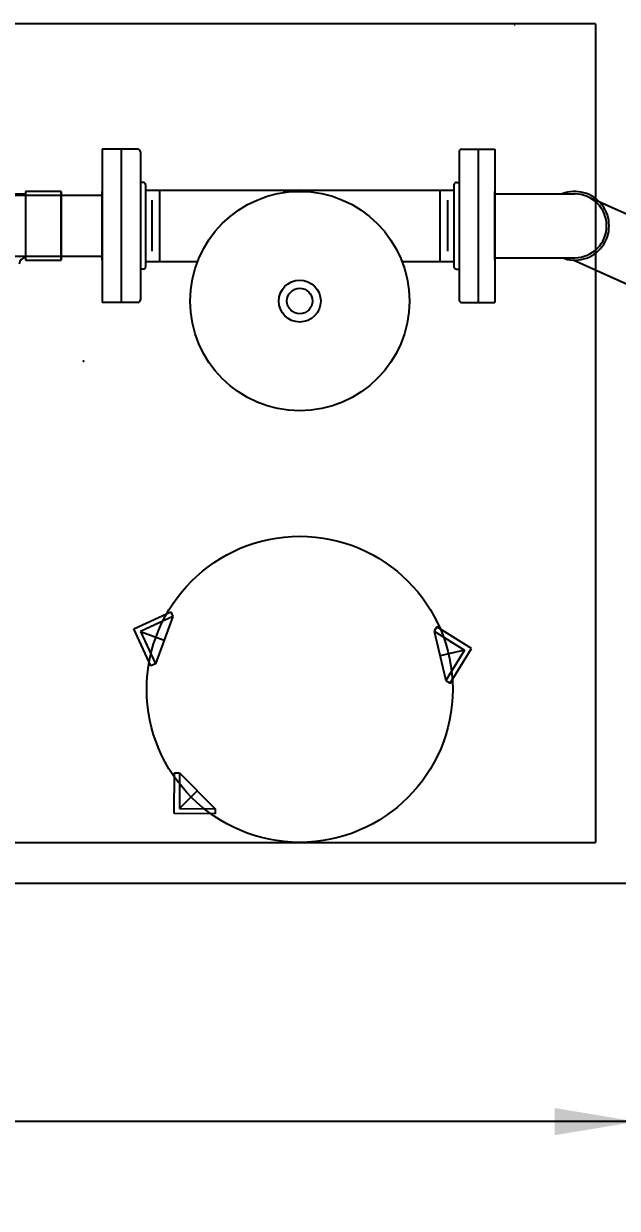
# Model space of a CAD drawing. Header units: inches. Extents: x 2163 to 2605, y 1222 to 1501.
# Drawn here: x 2486.4 to 2515.5, y 1402.5 to 1460.5 of the extents above; entities that cross this region are included whole.
import ezdxf

# ---------------------------------------------------------------- set-up
doc = ezdxf.new("R2010")
doc.units = ezdxf.units.IN
doc.header["$MEASUREMENT"] = 0
doc.header["$PDSIZE"] = -1
for name, color, linetype in [('WATANK', 7, 'Continuous'), ('WCTANK', 7, 'Continuous'), ('WDPUMP', 7, 'Continuous'), ('WNOTANK', 7, 'Continuous'), ('WOTANK', 7, 'Continuous'), ('WSPUMP', 7, 'Continuous')]:
    doc.layers.add(name, color=color, linetype=linetype)
doc.dimstyles.new('General Dimension', dxfattribs={"dimtxt": 3.5, "dimasz": 4, "dimexe": 1, "dimexo": 0.5, "dimgap": 0.09, "dimtad": 0, "dimtih": 1, "dimtoh": 1, "dimdec": 3, "dimzin": 0, "dimdsep": 46, "dimlunit": 5, "dimtxsty": 'Standard', "dimcen": 0.09, "dimadec": 0, "dimazin": 0, "dimtfac": 1, "dimtdec": 3, "dimtofl": 0, "dimtmove": 0, "dimatfit": 3, "dimfxl": 1, "dimtolj": 1, "dimtzin": 0, "dimarcsym": 0})

# ---------------------------------------------------------------- blocks, each defined once
blk = doc.blocks.new('*D40')
at = {"layer": 'Defpoints', "color": 0, "linetype": 'Continuous'}
for p in [(2397.567, 1418.398), (2516.442, 1418.398), (2516.442, 1406.71)]:
    blk.add_point(p, dxfattribs=at)
at = {"layer": 'WNOTANK', "color": 0, "linetype": 'Continuous', "lineweight": -2}
for p, q in [((2397.567, 1417.898), (2397.567, 1405.71)), ((2516.442, 1417.898), (2516.442, 1405.71)), ((2401.567, 1406.71), (2451.664, 1406.71)), ((2512.442, 1406.71), (2462.344, 1406.71))]:
    blk.add_line(p, q, dxfattribs=at)
at = {"layer": 'WNOTANK', "color": 0, "linetype": 'Continuous'}
for points in [[(2401.567, 1407.377), (2401.567, 1406.044), (2397.567, 1406.71)], [(2512.442, 1407.377), (2512.442, 1406.044), (2516.442, 1406.71)]]:
    blk.add_solid(points, dxfattribs=at)
at = {"layer": 'WNOTANK', "color": 0, "linetype": 'Continuous', "insert": (2457.004, 1406.71), "char_height": 3.5, "attachment_point": 5}
blk.add_mtext('\\A1;118{\\H1x;\\S7/8;}', dxfattribs=at)
blk = doc.blocks.new('*D41')
at = {"layer": 'Defpoints', "color": 0, "linetype": 'Continuous'}
for p in [(2397.567, 1418.398), (2554.942, 1418.398), (2554.942, 1406.71)]:
    blk.add_point(p, dxfattribs=at)
at = {"layer": 'WATANK', "color": 0, "linetype": 'Continuous', "lineweight": -2}
for p, q in [((2397.567, 1417.898), (2397.567, 1405.71)), ((2554.942, 1417.898), (2554.942, 1405.71)), ((2401.567, 1406.71), (2470.331, 1406.71)), ((2550.942, 1406.71), (2482.178, 1406.71))]:
    blk.add_line(p, q, dxfattribs=at)
at = {"layer": 'WATANK', "color": 0, "linetype": 'Continuous'}
for points in [[(2401.567, 1407.377), (2401.567, 1406.044), (2397.567, 1406.71)], [(2550.942, 1407.377), (2550.942, 1406.044), (2554.942, 1406.71)]]:
    blk.add_solid(points, dxfattribs=at)
at = {"layer": 'WATANK', "color": 0, "linetype": 'Continuous', "insert": (2476.254, 1406.71), "char_height": 3.5, "attachment_point": 5}
blk.add_mtext('\\A1;157{\\H1x;\\S3/8;}', dxfattribs=at)

msp = doc.modelspace()

# ---------------------------------------------------------------- linework, layer by layer
at = {"color": 0, "linetype": 'Continuous'}
for p, q in [((2514.4418, 1460.5227), (2399.5668, 1460.5227)), ((2514.4418, 1460.5227), (2399.5668, 1460.5227)), ((2514.4418, 1460.5227), (2514.4418, 1451.9585)), ((2514.4418, 1460.5227), (2514.4418, 1451.9585)), ((2514.4418, 1448.4442), (2514.4418, 1420.3977)), ((2514.4418, 1448.4442), (2514.4418, 1420.3977)), ((2399.5668, 1420.3977), (2514.4418, 1420.3977)), ((2399.5668, 1420.3977), (2514.4418, 1420.3977)), ((2397.5668, 1418.3977), (2516.4418, 1418.3977)), ((2397.5668, 1418.3977), (2516.4418, 1418.3977))]:
    msp.add_line(p, q, dxfattribs=at)
at = {"layer": 'WATANK', "color": 0, "linetype": 'Continuous'}
for p, q in [((2509.5146, 1452.1779), (2513.4281, 1452.1779)), ((2509.5146, 1452.1779), (2513.4281, 1452.1779)), ((2509.5146, 1449.0529), (2513.4281, 1449.0529)), ((2509.5146, 1449.0529), (2513.4281, 1449.0529))]:
    msp.add_line(p, q, dxfattribs=at)
for radius, start, end in [(1.6827, 248.212981, 111.787019), (1.6827, 248.212981, 111.787019), (1.5625, 270, 90), (1.5625, 270, 90)]:
    msp.add_arc((2513.4281, 1450.6154), radius, start, end, dxfattribs=at)
at = {"layer": 'WCTANK', "color": 0, "linetype": 'Continuous'}
for p, q in [((2517.6379, 1450.4309), (2514.0704, 1452.0398)), ((2517.6379, 1450.4309), (2514.0704, 1452.0398)), ((2516.3532, 1447.5822), (2513.3551, 1448.9343)), ((2516.3532, 1447.5822), (2513.3551, 1448.9343))]:
    msp.add_line(p, q, dxfattribs=at)
at = {"layer": 'WDPUMP', "color": 0, "linetype": 'Continuous'}
for p, q in [((2510.4487, 1460.4666), (2510.4809, 1460.4852)), ((2510.4809, 1460.4852), (2510.513, 1460.4666)), ((2490.2546, 1454.3654), (2490.2546, 1446.8654)), ((2491.1946, 1454.3654), (2490.2546, 1454.3654)), ((2491.1946, 1454.3654), (2491.1946, 1446.8654)), ((2492.0146, 1454.3654), (2491.1946, 1454.3654)), ((2492.1346, 1454.2454), (2492.1346, 1446.9854)), ((2507.7546, 1454.2454), (2507.7546, 1446.9854)), ((2507.8746, 1454.3654), (2508.6946, 1454.3654)), ((2508.6946, 1454.3654), (2508.6946, 1446.8654)), ((2508.6946, 1454.3654), (2509.5146, 1454.3654)), ((2509.5146, 1454.3654), (2509.5146, 1446.8654)), ((2492.2646, 1452.7404), (2492.1346, 1452.7404)), ((2507.6246, 1452.7404), (2507.7546, 1452.7404)), ((2482.7546, 1452.1779), (2486.5046, 1452.1779)), ((2488.2546, 1452.3029), (2486.5046, 1452.3029)), ((2488.2546, 1452.3029), (2486.5046, 1452.3029)), ((2486.5046, 1452.3029), (2486.5046, 1448.9279)), ((2488.2546, 1452.3029), (2488.2546, 1448.9279)), ((2488.2546, 1448.9279), (2488.2546, 1452.3029)), ((2490.2546, 1448.9327), (2490.2546, 1452.2981)), ((2492.3846, 1452.6204), (2492.3846, 1448.6104)), ((2492.3846, 1452.3654), (2507.5046, 1452.3654)), ((2493.0696, 1452.3654), (2493.0696, 1448.8654)), ((2499.9446, 1452.3654), (2499.132, 1452.2411)), ((2506.8196, 1452.3654), (2506.8196, 1448.8654)), ((2507.5046, 1452.6204), (2507.5046, 1448.6104)), ((2509.5146, 1448.9327), (2509.5146, 1452.2981)), ((2509.5146, 1450.6154), (2509.5146, 1452.1779)), ((2488.2546, 1452.1202), (2490.2546, 1452.1202)), ((2492.6946, 1451.8654), (2492.6946, 1449.3654)), ((2507.1946, 1451.8654), (2507.1946, 1449.3654)), ((2509.5146, 1449.1154), (2509.5146, 1452.1154)), ((2486.5046, 1448.9279), (2488.2546, 1448.9279)), ((2486.5046, 1448.9279), (2488.2546, 1448.9279)), ((2488.2546, 1449.1202), (2490.2546, 1449.1202)), ((2492.3846, 1448.8654), (2494.931, 1448.8654)), ((2504.9583, 1448.8654), (2507.5046, 1448.8654)), ((2492.2646, 1448.4904), (2492.1346, 1448.4904)), ((2507.6246, 1448.4904), (2507.7546, 1448.4904)), ((2491.1946, 1446.8654), (2490.2546, 1446.8654)), ((2492.0146, 1446.8654), (2491.1946, 1446.8654)), ((2507.8746, 1446.8654), (2508.6946, 1446.8654)), ((2508.6946, 1446.8654), (2509.5146, 1446.8654)), ((2491.8057, 1430.8557), (2493.6179, 1431.7018)), ((2493.7237, 1431.4752), (2492.138, 1430.7349)), ((2493.7237, 1431.4752), (2492.8783, 1429.1492)), ((2493.6179, 1431.7018), (2493.7237, 1431.4752)), ((2492.6518, 1429.0435), (2491.8057, 1430.8557)), ((2492.138, 1430.7349), (2492.8783, 1429.1492)), ((2492.138, 1430.7349), (2493.301, 1430.3122)), ((2506.6644, 1430.9542), (2506.5335, 1430.7413)), ((2506.5335, 1430.7413), (2508.0242, 1429.8247)), ((2506.5335, 1430.7413), (2507.1076, 1428.3339)), ((2508.3682, 1429.9067), (2506.6644, 1430.9542)), ((2508.0242, 1429.8247), (2506.8206, 1429.5376)), ((2508.0242, 1429.8247), (2507.1076, 1428.3339)), ((2507.3206, 1428.203), (2508.3682, 1429.9067)), ((2492.8783, 1429.1492), (2492.6518, 1429.0435)), ((2507.1076, 1428.3339), (2507.3206, 1428.203)), ((2493.7903, 1421.8054), (2493.8004, 1423.8054)), ((2493.8004, 1423.8054), (2494.0504, 1423.8041)), ((2494.0504, 1423.8041), (2494.0416, 1422.0542)), ((2494.0504, 1423.8041), (2495.7916, 1422.0453)), ((2494.0416, 1422.0542), (2494.921, 1422.9247)), ((2494.0416, 1422.0542), (2495.7916, 1422.0453)), ((2495.7916, 1422.0453), (2495.7903, 1421.7953)), ((2495.7903, 1421.7953), (2493.7903, 1421.8054))]:
    msp.add_line(p, q, dxfattribs=at)
for centre, radius in [((2499.9446, 1446.9279), 5.375), ((2499.9446, 1446.9279), 1.027), ((2499.9446, 1446.9279), 0.625), ((2499.9446, 1427.8977), 7.5)]:
    msp.add_circle(centre, radius, dxfattribs=at)
for centre, radius, start, end in [((2510.4809, 1460.0132), 0.4545, 85.939793, 94.060207), ((2492.0146, 1454.2454), 0.12, 0, 90), ((2507.8746, 1454.2454), 0.12, 90, 180), ((2492.2646, 1452.6204), 0.12, 0, 90), ((2507.6246, 1452.6204), 0.12, 90, 180), ((2486.5046, 1448.7404), 0.3125, 90, 180), ((2492.2646, 1448.6104), 0.12, 270, 0), ((2507.6246, 1448.6104), 0.12, 180, 270), ((2492.0146, 1446.9854), 0.12, 270, 0), ((2507.8746, 1446.9854), 0.12, 180, 270)]:
    msp.add_arc(centre, radius, start, end, dxfattribs=at)
msp.add_point((2489.3508, 1443.9851), dxfattribs=at)
at = {"layer": 'WNOTANK', "color": 0, "linetype": 'Continuous'}
msp.add_line((2514.4418, 1451.9585), (2514.4418, 1448.4442), dxfattribs=at)
msp.add_line((2514.4418, 1451.9585), (2514.4418, 1448.4442), dxfattribs=at)
at = {"layer": 'WOTANK', "color": 0, "linetype": 'Continuous'}
for p, q in [((2516.9468, 1450.7426), (2514.6398, 1451.783)), ((2516.9468, 1450.7426), (2514.6398, 1451.783)), ((2516.9468, 1447.3145), (2513.3551, 1448.9343)), ((2516.9468, 1447.3145), (2513.3551, 1448.9343))]:
    msp.add_line(p, q, dxfattribs=at)
at = {"layer": 'WSPUMP', "color": 0, "linetype": 'Continuous'}
for p, q in [((2510.4487, 1460.4666), (2510.4809, 1460.4852)), ((2510.4809, 1460.4852), (2510.513, 1460.4666)), ((2490.2546, 1454.3654), (2490.2546, 1446.8654)), ((2491.1946, 1454.3654), (2490.2546, 1454.3654)), ((2491.1946, 1454.3654), (2491.1946, 1446.8654)), ((2492.0146, 1454.3654), (2491.1946, 1454.3654)), ((2492.1346, 1454.2454), (2492.1346, 1446.9854)), ((2507.7546, 1454.2454), (2507.7546, 1446.9854)), ((2507.8746, 1454.3654), (2508.6946, 1454.3654)), ((2508.6946, 1454.3654), (2508.6946, 1446.8654)), ((2508.6946, 1454.3654), (2509.5146, 1454.3654)), ((2509.5146, 1454.3654), (2509.5146, 1446.8654)), ((2492.2646, 1452.7404), (2492.1346, 1452.7404)), ((2507.6246, 1452.7404), (2507.7546, 1452.7404)), ((2490.2546, 1448.9327), (2490.2546, 1452.2981)), ((2492.3846, 1452.6204), (2492.3846, 1448.6104)), ((2492.3846, 1452.3654), (2507.5046, 1452.3654)), ((2493.0696, 1452.3654), (2493.0696, 1448.8654)), ((2499.9446, 1452.3654), (2499.132, 1452.2411)), ((2506.8196, 1452.3654), (2506.8196, 1448.8654)), ((2507.5046, 1452.6204), (2507.5046, 1448.6104)), ((2509.5146, 1448.9327), (2509.5146, 1452.2981)), ((2509.5146, 1450.6154), (2509.5146, 1452.1779)), ((2477.1527, 1452.1202), (2490.2546, 1452.1202)), ((2492.6946, 1451.8654), (2492.6946, 1449.3654)), ((2507.1946, 1451.8654), (2507.1946, 1449.3654)), ((2509.5146, 1449.1154), (2509.5146, 1452.1154)), ((2477.1527, 1449.1202), (2490.2546, 1449.1202)), ((2492.3846, 1448.8654), (2494.931, 1448.8654)), ((2504.9583, 1448.8654), (2507.5046, 1448.8654)), ((2492.2646, 1448.4904), (2492.1346, 1448.4904)), ((2507.6246, 1448.4904), (2507.7546, 1448.4904)), ((2491.1946, 1446.8654), (2490.2546, 1446.8654)), ((2492.0146, 1446.8654), (2491.1946, 1446.8654)), ((2507.8746, 1446.8654), (2508.6946, 1446.8654)), ((2508.6946, 1446.8654), (2509.5146, 1446.8654)), ((2491.8057, 1430.8557), (2493.6179, 1431.7018)), ((2493.7237, 1431.4752), (2492.138, 1430.7349)), ((2493.7237, 1431.4752), (2492.8783, 1429.1492)), ((2493.6179, 1431.7018), (2493.7237, 1431.4752)), ((2492.6518, 1429.0435), (2491.8057, 1430.8557)), ((2492.138, 1430.7349), (2492.8783, 1429.1492)), ((2492.138, 1430.7349), (2493.301, 1430.3122)), ((2506.6644, 1430.9542), (2506.5335, 1430.7413)), ((2506.5335, 1430.7413), (2508.0242, 1429.8247)), ((2506.5335, 1430.7413), (2507.1076, 1428.3339)), ((2508.3682, 1429.9067), (2506.6644, 1430.9542)), ((2508.0242, 1429.8247), (2506.8206, 1429.5376)), ((2508.0242, 1429.8247), (2507.1076, 1428.3339)), ((2507.3206, 1428.203), (2508.3682, 1429.9067)), ((2492.8783, 1429.1492), (2492.6518, 1429.0435)), ((2507.1076, 1428.3339), (2507.3206, 1428.203)), ((2493.7903, 1421.8054), (2493.8004, 1423.8054)), ((2493.8004, 1423.8054), (2494.0504, 1423.8041)), ((2494.0504, 1423.8041), (2494.0416, 1422.0542)), ((2494.0504, 1423.8041), (2495.7916, 1422.0453)), ((2494.0416, 1422.0542), (2494.921, 1422.9247)), ((2494.0416, 1422.0542), (2495.7916, 1422.0453)), ((2495.7916, 1422.0453), (2495.7903, 1421.7953)), ((2495.7903, 1421.7953), (2493.7903, 1421.8054))]:
    msp.add_line(p, q, dxfattribs=at)
for centre, radius in [((2499.9446, 1446.9279), 5.375), ((2499.9446, 1446.9279), 1.027), ((2499.9446, 1446.9279), 0.625), ((2499.9446, 1427.8977), 7.5)]:
    msp.add_circle(centre, radius, dxfattribs=at)
for centre, radius, start, end in [((2510.4809, 1460.0132), 0.4545, 85.939793, 94.060207), ((2492.0146, 1454.2454), 0.12, 0, 90), ((2507.8746, 1454.2454), 0.12, 90, 180), ((2492.2646, 1452.6204), 0.12, 0, 90), ((2507.6246, 1452.6204), 0.12, 90, 180), ((2492.2646, 1448.6104), 0.12, 270, 0), ((2507.6246, 1448.6104), 0.12, 180, 270), ((2492.0146, 1446.9854), 0.12, 270, 0), ((2507.8746, 1446.9854), 0.12, 180, 270)]:
    msp.add_arc(centre, radius, start, end, dxfattribs=at)
msp.add_point((2489.3508, 1443.9851), dxfattribs=at)

# ---------------------------------------------------------------- dimensions: what is measured, and where the dimension line sits
at = {"layer": 'WATANK', "color": 0, "linetype": 'Continuous'}
dim = msp.add_linear_dim(base=(2554.9418, 1406.7104), p1=(2397.5668, 1418.3977), p2=(2554.9418, 1418.3977), dimstyle='General Dimension', dxfattribs=at)
dim.commit()
dim.dimension.update_dxf_attribs({"geometry": '*D41', "text_midpoint": (2476.2543, 1406.7104), "dimtype": 160})
at = {"layer": 'WNOTANK', "color": 0, "linetype": 'Continuous'}
dim = msp.add_linear_dim(base=(2516.4418, 1406.7104), p1=(2397.5668, 1418.3977), p2=(2516.4418, 1418.3977), dimstyle='General Dimension', dxfattribs=at)
dim.commit()
dim.dimension.update_dxf_attribs({"geometry": '*D40', "text_midpoint": (2457.0043, 1406.7104)})

doc.saveas('drawing.dxf')
